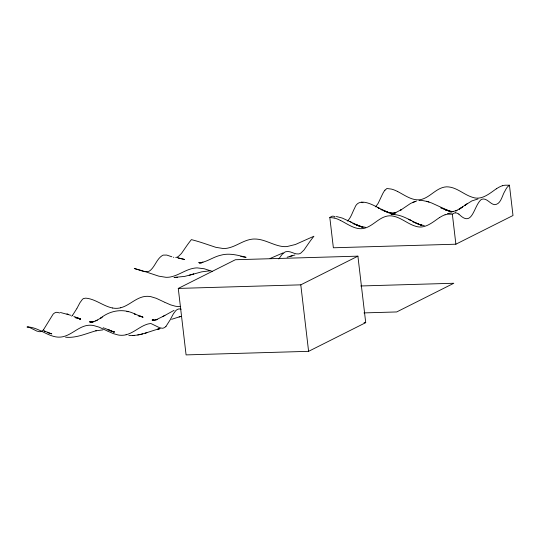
<?xml version="1.0" encoding="UTF-8"?>
<svg xmlns="http://www.w3.org/2000/svg" width="540" height="540" viewBox="0 0 540 540"><rect width="100%" height="100%" fill="white"/><g stroke="black" fill="none" stroke-linecap="round" stroke-linejoin="round"><path stroke-width="0.81" d="M76.977 308.306L79.947 302.711L82.228 299.592A23.099 10.037 88.3 0 1 83.43 298.553L85.55 298.175A21.377 18.873 63.3 0 1 86.468 298.242A23.571 20.81 63.3 0 1 88.29 298.499C96.93 300.22 103.957 306.322 112.61 308.003M76.849 308.549L72.637 315.178M170.424 319.336L173.407 313.794L175.696 310.75A22.72 9.869 88.3 0 1 179.334 308.921L181.177 309.177M170.181 319.815L165.962 326.396M278.788 258.957L282.042 254.462L284.796 252.167A25.535 11.09 88.3 0 1 285.876 251.714C290.338 250.506 294.185 254.489 298.613 253.949A26.98 11.718 88.3 0 0 300.841 253.071L303.953 250.067L309.029 242.744A220.475 95.769 88.3 0 1 312.073 238.585L313.922 236.23L295.447 244.485L287.044 246.557A27.776 24.523 63.3 0 1 282.116 246.443C272.565 245.072 264.182 238.842 254.32 239.018A25.326 22.356 63.3 0 0 252.038 239.173C243.297 240.253 236.277 246.395 227.732 248.123A26.764 23.625 63.3 0 1 223.04 248.495L215.858 247.327L203.31 243.135A219.179 193.496 63.3 0 0 195.865 240.84L191.39 239.612L189.533 241.974A219.179 95.209 88.3 0 0 186.496 246.152L181.427 253.517L178.315 256.527A26.764 11.623 88.3 0 1 176.087 257.404L175.716 257.452M384.973 190.201L386.897 188.507L391.277 189.068A25.542 22.545 63.3 0 1 394.132 189.952A40.574 35.822 63.3 0 1 397.703 191.565M43.436 329.859L53.089 314.199A22.626 9.828 88.3 0 1 56.876 312.296L59.677 312.944M375.597 206.874L378.196 203.269L382.435 194.299A34.02 14.783 88.3 0 1 384.952 190.134M347.476 221.09C351.108 217.532 352.337 212.355 354.706 207.988C358.439 196.709 372.506 204.606 379.256 208.278L377.845 207.569L388.246 212.409L387.072 211.997L392.148 213.381L388.436 212.585L393.444 213.341L394.666 213.097L392.229 213.287L395.834 212.706L394.612 213.179L401.558 209.54L400.376 210.33L410.67 203.371L416.583 201.022M502.436 185.774A19.103 16.862 63.3 0 1 504.367 185.315A22.025 19.447 63.3 0 1 505.123 185.207L509.443 185.207L513 215.507L455.882 244.202L333.369 247.779L329.812 217.472L331.803 216.338A22.025 9.572 88.3 0 1 332.343 216.216A19.103 8.296 88.3 0 1 333.288 216.196A34.135 14.83 88.3 0 1 335.171 216.776M445.055 214.832A19.231 16.976 63.3 0 1 446.931 214.346A22.194 19.588 63.3 0 1 448.038 214.171L452.351 214.178L454.343 213.044A22.194 9.639 88.3 0 1 454.714 212.949A19.231 8.357 88.3 0 1 455.679 212.882M509.443 185.207L507.512 186.901A25.967 11.279 88.3 0 0 506.223 188.703A40.723 17.692 88.3 0 0 504.981 190.984C501.991 195.507 501.093 204.599 494.336 204.667C489.74 203.749 486.547 197.377 481.457 199.334C473.438 205.686 472.831 228.346 458.845 214.076M466.074 204.464L464.981 205.241L471.845 200.927L478.015 198.963M467.249 203.641L459.257 209.21L462.713 206.867L455.814 210.917L457.029 210.451L452.257 211.667L453.485 211.478L451.028 211.505L452.237 211.559L445.824 209.824L449.57 211.174L431.561 202.946L426.445 201.272L428.983 201.96M496.334 188.784C489.449 193.617 481.518 200.63 472.446 197.282C463.536 194.576 456.354 186.773 446.627 186.826C437.528 187.259 431.73 195.446 423.738 198.659C414.416 202.655 405.587 195.601 397.703 191.558M439.533 217.539C432.56 222.264 424.791 229.399 415.665 226.26C406.613 223.661 399.37 215.737 389.543 215.798C380.234 216.236 374.369 224.741 366.053 227.765C356.852 231.242 348.394 224.411 340.612 220.502M102.337 317.075L100.636 318.141C110.369 310.142 123.93 308.192 135.175 314.165L134.555 313.922L143.181 317.27M164.342 315.617L164.882 315.286L162.662 316.663L174.035 310.358M101.243 317.763L96.782 320.369M163.262 316.285L155.804 319.957L157.066 319.586L157.66 319.343L153.07 320.213L154.285 320.247L152.246 320.085L154.022 320.328L152.118 320.038L154.481 320.409M178.274 288.421L235.393 259.733L357.905 256.156L365.715 322.637L308.597 351.331L186.084 354.901L178.274 288.421L300.787 284.843L357.905 256.156M95.627 320.942L97.396 320.058M96.242 320.639L93.251 321.8L92.624 321.935L93.872 321.604L90.612 322.076L92.556 322.326M283.156 252.855L270.061 258.505M171.599 319.322L180.961 316.352M415.361 201.434L412.992 202.244M179.138 316.98L180.32 316.575M128.837 335.421C139.597 336.346 149.425 331.276 159.577 328.712L157.768 329.144L158.362 329.002M145.118 333.227L146.86 332.681M287.118 257.209L294.995 254.975M289.406 256.561L292.68 255.629M191.538 274.637L193.766 274.01L184.653 276.413L174.035 277.418L175.068 277.385M189.209 275.279L201.663 271.85L209.932 270.803M120.724 307.753C128.736 305.654 134.636 299.012 142.648 296.906A22.626 19.973 63.3 0 1 150.768 296.635L156.344 298.337L164.471 302.15M126.097 334.753C133.522 332.863 139.124 327.105 146.259 324.54A26.575 23.456 63.3 0 1 146.894 324.331L147.244 324.216A25.934 22.896 63.3 0 1 148.412 323.899L150.242 323.588A24.962 10.841 88.3 0 1 150.687 323.602L150.869 323.615A26.575 11.543 88.3 0 1 151.2 323.656L159.462 327.672L162.25 328.259A22.761 9.889 88.3 0 0 165.962 326.41M140.913 334.348L142.749 333.896M447.485 213.597L451.872 212.834M158.989 328.853L160.211 328.603M137.768 334.955L139.678 334.611M91.24 322.083L92.441 321.988L89.451 321.84L90.781 322.07L90.045 321.941M132.678 335.455L134.656 335.333M90.612 322.076L91.834 322.016M176.546 277.337L177.586 277.303M102.843 329.9L95.85 330.804L96.437 330.662C86.319 333.403 76.37 338.29 65.603 337.203M360.673 285.977L453.816 283.257L396.698 311.945L363.967 312.903M364.041 322.684L365.715 322.637M418.993 200.59L422.699 200.57L427.741 201.629M424.285 225.558L420.437 224.768L421.565 225.14C411.358 221.846 402.334 213.705 391.055 214.623L392.283 214.603M393.505 214.583L394.74 214.569M201.548 262.798L198.889 262.656L201.548 262.798L199.274 262.75L202.966 262.244L199.463 262.865C207.056 262.001 213.381 256.817 220.833 255.204C229.223 252.821 237.917 255.204 246.078 257.337L241.144 256.433M329.812 217.472L334.193 218.032M365.486 227.34L359.113 225.983L362.799 227.185L356.339 224.735L358.938 225.896L349.832 221.508M241.063 256.493L243.486 256.723L241.097 256.419M153.887 320.321L155.203 320.504M60.406 312.491L70.733 315.266M361.287 202.203L363.015 202.743M75.661 317.702L75.033 317.588L80.609 319.093L77.564 317.959M336.393 216.493L342.266 218.066L351.304 222.257M178.261 258.066L184.599 259.47L177.444 257.681M173.428 257.243L173.812 257.33M138.227 315.887L141.345 316.67M48.067 332.748L51.773 333.882L47.446 332.262L48.681 332.735M76.93 318.006L78.199 318.344M111.247 331.067L110.626 330.899L114.311 332.026L105.077 328.455M126.893 311.378L128.196 311.742L127.514 311.553M77.578 318.161L80.615 319.106L73.865 316.487M113.697 331.817L112.475 331.432L114.311 332.026L112.502 331.385M78.172 318.202L80.615 319.106M66.906 313.936L68.189 314.368L67.534 314.145M440.701 207.86L442.618 208.514M412.709 221.839L421.916 225.491M141.953 316.852L142.567 317.061L140.123 316.13L140.751 316.373M363.157 227.61L352.748 223.506M171.855 256.784L166.739 255.069L163.343 255.103A25.326 11.003 88.3 0 0 162.263 255.555C156.857 258.964 155.277 265.808 150.714 270.047A27.776 12.062 88.3 0 1 148.466 271.451L144.234 271.647L134.291 268.495L138.767 269.716A220.475 194.636 63.3 0 1 146.212 271.991L158.753 276.149L165.935 277.303A26.98 23.821 63.3 0 0 170.627 276.939C179.165 275.218 186.206 269.123 194.94 268.049A25.535 22.545 63.3 0 1 197.228 267.894L204.242 268.758L212.234 271.357M79.4 318.668L80.008 318.89M103.187 327.746L104.456 328.219M448.585 211.025L450.509 211.754M380.707 209.534L382.637 210.263M43.787 330.804L48.087 332.505M44.381 331.034L45.002 331.27M442.037 208.359L446.553 210.195L443.968 209.129M76.329 317.48L76.977 317.736L75.742 317.237M386.606 211.903L384.014 210.789L389.185 212.949M108.803 329.933L109.431 330.19L108.189 329.684M383.285 210.526L385.216 211.309M416.009 223.108L419.985 224.768M445.351 209.702L447.937 210.789M410.042 219.956L408.577 219.254L411.183 220.516M107.534 331.067L113.366 333.632L118.139 334.982A22.761 20.095 63.3 0 0 126.103 334.773M164.801 302.312L170.633 304.877L175.244 306.18A22.626 19.973 63.3 0 0 180.65 306.423M107.21 330.905L99.083 327.146L93.514 325.512A22.72 20.061 63.3 0 0 85.698 325.742C77.578 327.821 71.597 334.537 63.464 336.596A22.72 20.061 63.3 0 1 55.654 336.845C46.899 335.192 39.785 329.022 31.037 327.355A23.146 20.432 63.3 0 0 28.451 327.058L27 327.024L27.56 326.977A25.751 11.185 88.3 0 1 28.154 326.984L28.337 326.997A26.399 11.468 88.3 0 1 28.667 327.038L36.936 331.121L39.65 331.729A22.626 9.828 88.3 0 0 43.443 329.873M452.351 214.178L455.882 244.202M300.787 284.843L308.597 351.331M496.368 188.831A34.135 30.139 63.3 0 1 502.409 185.693M455.679 212.814A33.197 14.418 88.3 0 1 458.838 214.124M439.56 217.586A33.197 29.302 63.3 0 1 445.034 214.778M334.206 217.958A34.169 30.159 63.3 0 1 340.605 220.529M120.724 307.773A22.626 19.973 63.3 0 1 112.603 308.016M72.644 315.198A22.626 9.828 88.3 0 1 71.543 316.143"/></g></svg>
